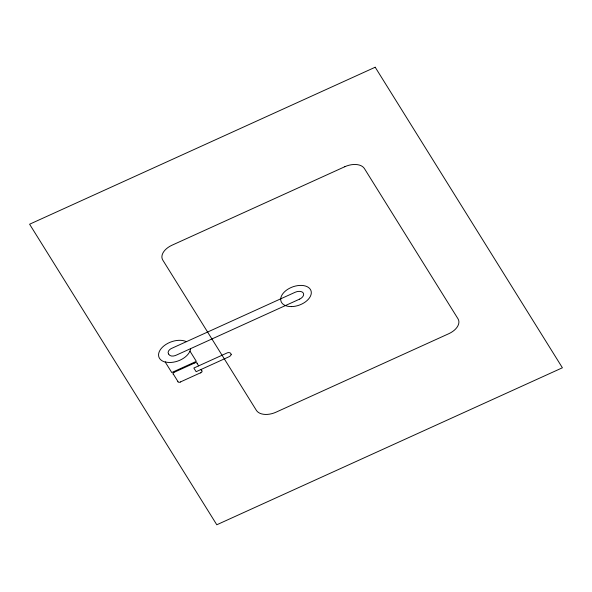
<?xml version="1.0" encoding="UTF-8"?>
<svg xmlns="http://www.w3.org/2000/svg" width="592" height="592" viewBox="0 0 592 592"><rect width="100%" height="100%" fill="white"/><g stroke="black" fill="none" stroke-linecap="round" stroke-linejoin="round"><path stroke-width="0.89" d="M299.693 299.086L176.786 354.926C174.263 356.206 170.237 357.065 168.579 354.046M174.536 372.124L194.465 363.074M180.604 381.87L200.533 372.812M165.286 362.097L165.116 362.052A16.687 10.182 -19.9 0 1 162.622 347.03A16.687 10.182 -19.9 0 1 186.362 341.651M197.047 363.31L198.646 365.871M200.925 369.534L201.746 370.851M173.323 374.085L178.022 381.633M165.249 362.082L171.761 372.531L196.344 361.364L189.965 351.13A17.738 10.819 -19.9 0 0 190.557 348.666M168.535 353.972C166.892 351.485 170.089 348.777 172.472 348L295.134 292.278A6.616 4.033 -19.9 0 1 303.237 292.959A6.616 4.033 -19.9 0 1 299.7 299.108M201.946 370.762A2.301 1.406 -19.9 0 1 200.607 372.93M180.678 381.988A2.301 1.406 -19.9 0 1 177.822 381.722M173.123 374.181A2.301 1.406 -19.9 0 1 174.462 372.013M194.398 362.955A2.301 1.406 -19.9 0 1 197.247 363.222M189.906 351.16A16.487 10.057 -19.9 0 1 165.397 361.971M231.169 354.541L230.628 355.696L229.148 356.702L196.13 371.709L193.85 368.046L226.566 353.187C228.09 352.196 231.013 352.233 231.169 354.541M375.202 67.229L29.6 224.22L216.798 524.771L562.4 367.78L375.202 67.229M344.803 166.722L171.998 245.221A15.903 9.701 -19.9 0 0 162.8 260.11L256.403 410.389A15.903 9.701 -19.9 0 0 275.998 412.195L448.803 333.696A15.903 9.701 -19.9 0 0 458.001 318.807L364.398 168.528A15.903 9.701 -19.9 0 0 344.803 166.722M291.36 306.604A15.903 9.701 -19.9 0 0 310.955 290.605A15.903 9.701 -19.9 0 0 285.684 290.79A15.903 9.701 -19.9 0 0 291.36 306.604"/></g></svg>
